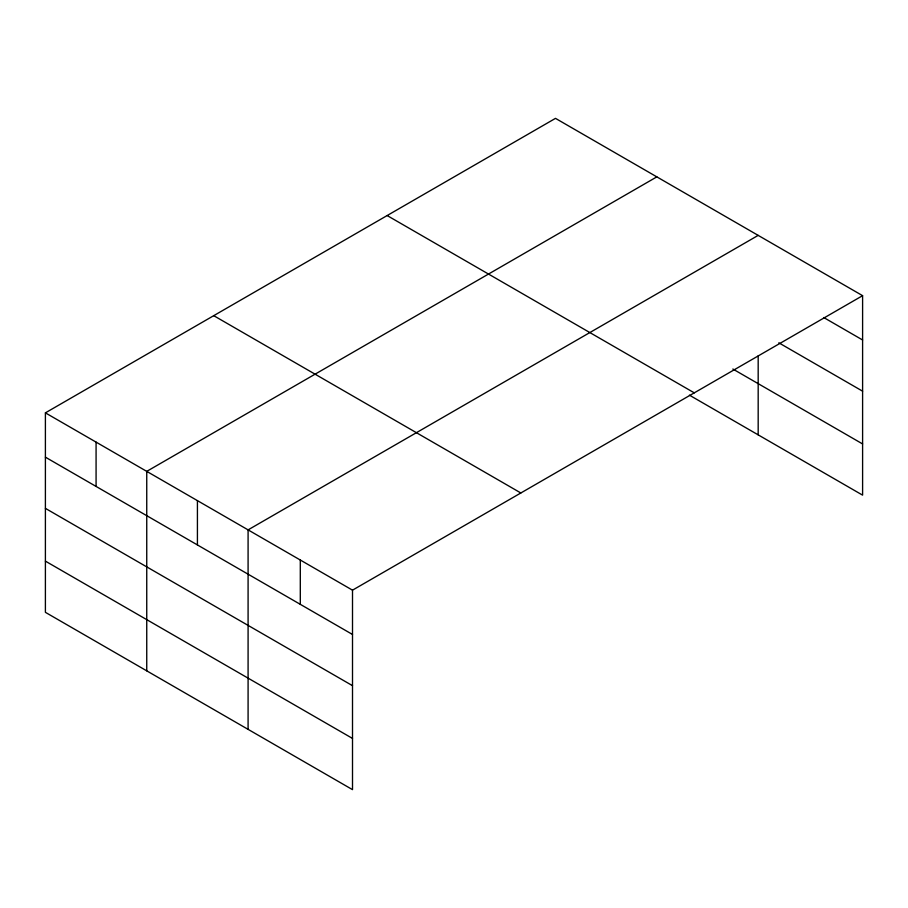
<?xml version="1.0" encoding="UTF-8"?>
<svg xmlns="http://www.w3.org/2000/svg" width="908" height="908" viewBox="0 0 908 908"><rect width="100%" height="100%" fill="white"/><g stroke="black" fill="none" stroke-linecap="round" stroke-linejoin="round"><path stroke-width="1.36" d="M862.6 295.668L555.492 118.358L45.4 412.856L45.4 612.332L352.508 789.642L352.508 590.166L862.6 295.668L862.6 495.144L689.41 395.15M656.836 176.867L146.744 471.365L146.744 670.842M758.18 235.376L248.088 529.875L248.088 729.362M823.749 317.539L862.6 339.978M778.826 342.815L862.6 391.178M732.847 369.023L862.6 443.944M387.16 215.548L694.268 392.846M213.732 315.666L520.84 492.976M45.4 412.856L352.508 590.166M45.4 457.167L352.508 634.476M45.4 508.366L352.508 685.676M45.4 561.133L352.508 738.431M758.18 355.891L758.18 434.864M300.298 560.02L300.298 604.331M197.422 500.626L197.422 544.936M96.078 442.117L96.078 486.416"/></g></svg>
